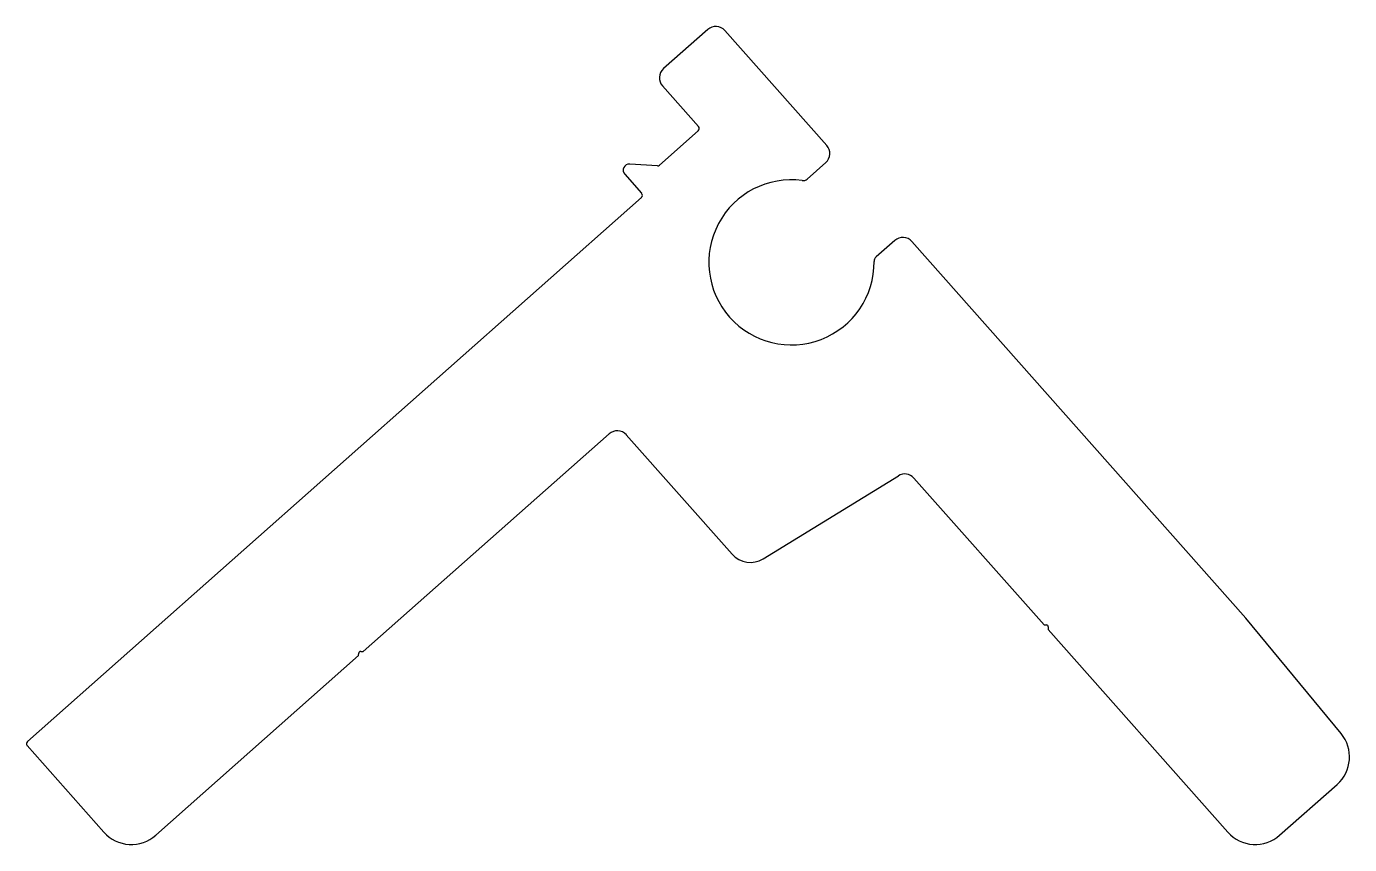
# Model space of a CAD drawing. Extents: x -54 to 54, y 42 to 109.
import ezdxf

# ---------------------------------------------------------------- set-up
doc = ezdxf.new("R2010")
doc.units = 0
doc.layers.get('0').update_dxf_attribs({"linetype": 'CONTINUOUS'})

msp = doc.modelspace()

# ---------------------------------------------------------------- linework, layer by layer
for p, q in [((1.61, 108.94), (-2, 105.75)), ((11.33, 99.47), (3.02, 108.86)), ((-2.08, 104.34), (0.86, 101.01)), ((0.84, 100.66), (-2.32, 97.86)), ((-2.5, 97.8), (-4.76, 97.94)), ((9.73, 96.72), (11.25, 98.06)), ((-5.17, 97.11), (-3.79, 95.56)), ((-3.81, 95.2), (-53.97, 50.76)), ((16.89, 91.7), (15.37, 90.36)), ((45.59, 60.82), (18.3, 91.61)), ((-26.53, 58.1), (-6.45, 75.9)), ((-5.04, 75.82), (3.6, 66.07)), ((6.15, 65.69), (17.19, 72.47)), ((18.46, 72.28), (29.09, 60.29)), ((53.36, 51.4), (45.59, 60.82)), ((29.09, 60.29), (29.29, 60.28)), ((29.43, 60.12), (29.42, 59.91)), ((29.42, 59.91), (44.11, 43.34)), ((-43.49, 43.08), (-26.91, 57.77)), ((-26.91, 57.77), (-26.9, 57.97)), ((-26.74, 58.11), (-26.53, 58.1)), ((-53.99, 50.41), (-47.72, 43.34)), ((48.34, 43.08), (53.04, 47.24))]:
    msp.add_line(p, q)
for centre, radius, start, end in [((2.27, 108.19), 1, 41.5445, 131.5445), ((-1.34, 105), 1, 131.5445, 221.5445), ((0.67, 100.85), 0.25, 311.5445, 41.5445), ((10.59, 98.81), 1, 311.5445, 41.5445), ((-4.79, 97.44), 0.5, 86.5445, 221.5381), ((-2.49, 98.05), 0.25, 266.5445, 311.5445), ((8.45, 89.91), 6.75, 82.4772, 0.6118), ((9.4, 97.09), 0.5, 262.4772, 311.5445), ((-3.98, 95.39), 0.25, 311.5445, 41.5381), ((17.55, 90.95), 1, 41.5445, 131.5445), ((15.7, 89.98), 0.5, 131.5445, 180.6118), ((-5.78, 75.15), 1, 41.5445, 131.5445), ((17.71, 71.62), 1, 41.5445, 121.5445), ((5.1, 67.39), 2, 221.5445, 301.5445), ((29.28, 60.13), 0.15, 356.5445, 86.5445), ((-26.75, 57.96), 0.15, 86.5445, 176.5445), ((51.05, 49.49), 3, 311.5445, 39.5445), ((-53.8, 50.57), 0.25, 131.5445, 221.5445), ((-45.48, 45.33), 3, 221.5445, 311.5445), ((46.35, 45.33), 3, 221.5445, 311.5445)]:
    msp.add_arc(centre, radius, start, end)

doc.saveas('drawing.dxf')
